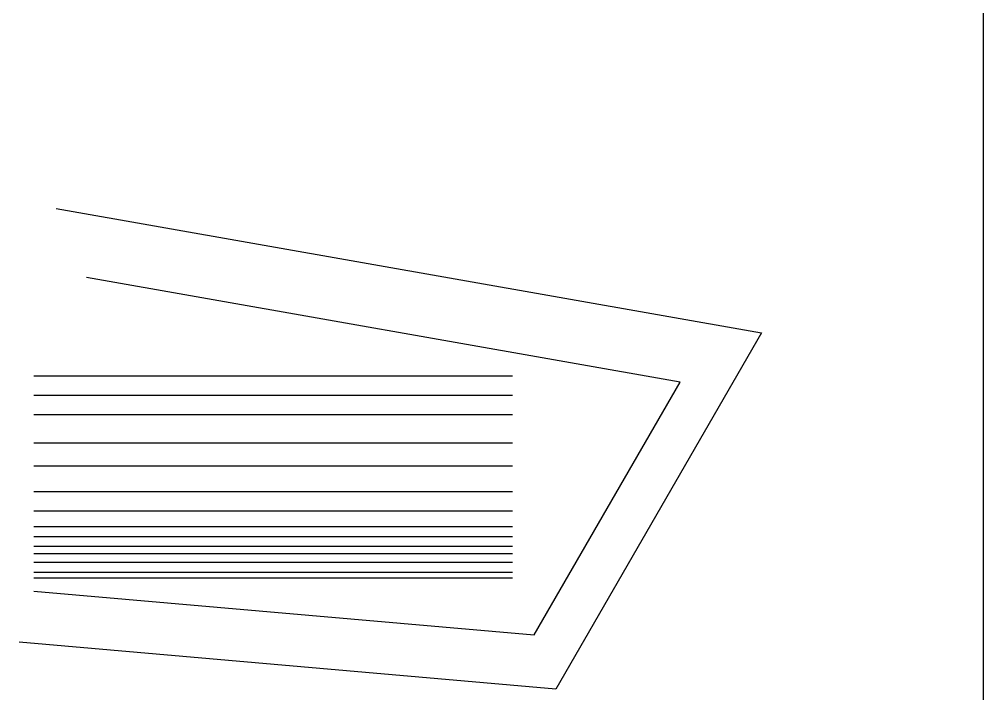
# Model space of a CAD drawing. Header units: millimetres. Extents: x 0 to 21838947, y -10538 to 10000000.
# Drawn here: x 21617005 to 21628493, y 368860 to 376968 of the extents above; entities that cross this region are included whole.
import ezdxf

# ---------------------------------------------------------------- set-up
doc = ezdxf.new("R2010")
doc.units = ezdxf.units.MM
doc.layers.get('0').update_dxf_attribs({"lineweight": 30})
doc.layers.get('defpoints').update_dxf_attribs({"color": 41, "lineweight": 30})
doc.layers.add('-00', color=7, linetype='Continuous', lineweight=30)
doc.styles.add('1-5000', font='ARIAL.TTF', dxfattribs={"height": 12500})
doc.styles.add('ARIAL', font='ARIAL.TTF')
doc.linetypes.add('PERIMETER', pattern='A,700,-1400,["X",Standard,S=508,R=0,X=-508,Y=-254],-700,700', length=3500)
doc.linetypes.add('TRAY', pattern='A,720,-120,["T R A Y",ARIAL,S=60,R=0,X=-54,Y=-30],-250', length=1090)
doc.dimstyles.new('1-5000', dxfattribs={"dimtxt": 12500, "dimasz": 10000, "dimexe": 2500, "dimexo": 5000, "dimgap": 5000, "dimtad": 1, "dimdec": 0, "dimdsep": 46, "dimtxsty": '1-5000', "dimcen": -300, "dimdle": 1.25, "dimclrd": 256, "dimclre": 256, "dimclrt": 256, "dimadec": 0, "dimazin": 0, "dimtfac": 1, "dimtdec": 0, "dimtofl": 0, "dimtmove": 0, "dimatfit": 3, "dimfxl": 0, "dimtvp": 0.8, "dimtolj": 1, "dimtzin": 0, "dimlwd": -1, "dimlwe": -1, "dimarcsym": 0})

# ---------------------------------------------------------------- blocks, each defined once
blk = doc.blocks.new('*D45')
at = {"layer": '-00'}
for p, q in [((1532, 5803), (1532, 90036)), ((197932, 5803), (197932, 90036)), ((187932, 87536), (11532, 87536))]:
    blk.add_line(p, q, dxfattribs=at)
for points in [[(11532, 89202), (11532, 85869), (1532, 87536)], [(187932, 89202), (187932, 85869), (197932, 87536)]]:
    blk.add_solid(points, dxfattribs=at)
at = {"layer": 'defpoints', "color": 0}
for p in [(1532, 87536), (1532, 803), (197932, 803)]:
    blk.add_point(p, dxfattribs=at)
at = {"layer": '-00', "insert": (99732, 92539), "char_height": 2.5, "attachment_point": 5, "style": '1-5000'}
blk.add_mtext('\\A1;GD1-5000\\PTEXT HEIGHT - 12500', dxfattribs=at)
blk = doc.blocks.new('DIMENTION STANDARDS')
at = {"layer": '-00'}
dim = blk.add_linear_dim(base=(1532.4, 87535.6), p1=(197932.4, 803.2), p2=(1532.4, 803.2), text='GD1-5000\\PTEXT HEIGHT - 12500', dimstyle='1-5000', dxfattribs=at)
dim.commit()
dim.dimension.update_dxf_attribs({"geometry": '*D45', "text_midpoint": (99732.4, 87535.6), "dimtype": 160})

msp = doc.modelspace()

# ---------------------------------------------------------------- linework, layer by layer
at = {"linetype": 'TRAY'}
msp.add_lwpolyline([(21617446, 374713), (21625846, 373231), (21623395, 368986), (21617005, 369546)], dxfattribs=at)
at = {"linetype": 'PERIMETER'}
msp.add_lwpolyline([(21617179, 370153), (21623138, 369632), (21624879, 372646), (21617807, 373893)], dxfattribs=at)
for points in [[(21617178, 372720), (21622880, 372720), (21622880, 372720)], [(21617178, 372490), (21622880, 372490)], [(21617178, 372260), (21622880, 372260)], [(21617178, 371921), (21622880, 371921)], [(21617178, 371647), (21622880, 371647)], [(21617178, 371341), (21622880, 371341)], [(21617178, 371111), (21622880, 371111)], [(21617178, 370925), (21622880, 370925)], [(21617178, 370805), (21622880, 370805)], [(21617178, 370690), (21622880, 370690)], [(21617178, 370602), (21622880, 370602)], [(21617178, 370500), (21622880, 370500)], [(21617178, 370379), (21622880, 370379)], [(21617178, 370312), (21622880, 370312)]]:
    msp.add_lwpolyline(points)

# ---------------------------------------------------------------- block references
at = {"layer": '-00'}
msp.add_blockref('DIMENTION STANDARDS', (21626960, 363057), dxfattribs=at)

doc.saveas('drawing.dxf')
